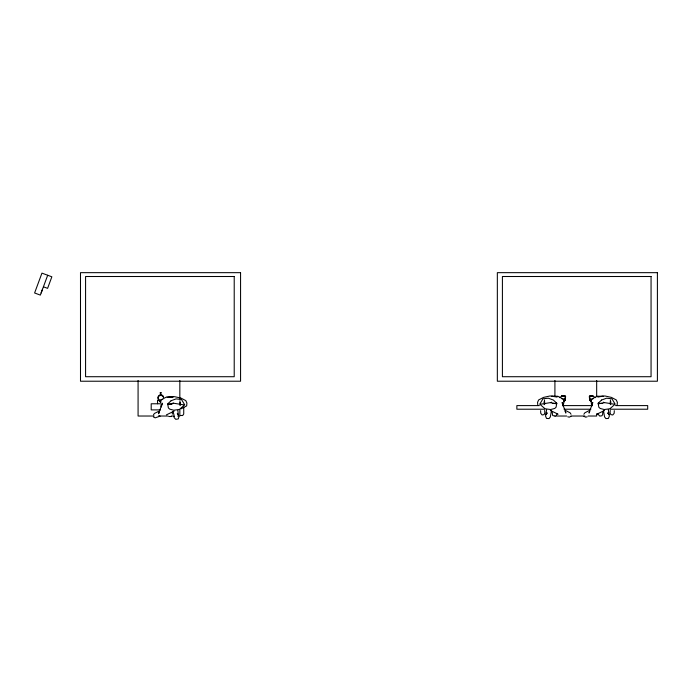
<?xml version="1.0" encoding="UTF-8"?>
<svg xmlns="http://www.w3.org/2000/svg" width="692" height="692" viewBox="0 0 692 692"><rect width="100%" height="100%" fill="white"/><g stroke="black" fill="none" stroke-linecap="round" stroke-linejoin="round"><path stroke-width="1.04" d="M540.625 410.667L540.737 413.28L542.13 414.975L544.05 414.629L544.855 412.916L544.665 410.468M552.164 412.198L552.692 415.546L555.174 416.082M179.998 400.651L179.747 404.777L180.301 405.365L179.816 404.171L180.439 402.485L179.937 403.574M610.448 399.959L610.197 404.085L610.751 404.682L610.266 403.479L610.898 401.793L610.387 402.891M617.117 405.218L617.376 402.381L616.269 399.933L611.391 397.398L604.903 395.971L597.629 396.81L603.346 396.334M610.258 410.468L610.067 412.916L610.863 414.629L612.783 414.975L614.176 413.28L614.288 410.667M160.285 401.429L160.449 402.346L160.656 400.305M546.619 409.673L545.564 416.108L546.542 418.435L549.041 418.591L550.322 416.939L551.438 410.728M563.504 404.189L564.188 400.737M160.587 394.881L160.942 395.201M160.449 402.346L160.899 399.915L166.66 396.931L172.827 396.94M591.721 406.282L592.776 402.502L589.039 413.055L589.688 411.325M178.899 416.792L178.294 418.902L175.785 419.335L174.142 417.631L174.021 416.151M47.687 275.26L40.344 295.103L34.6 292.976L41.944 273.132L51.857 276.8L47.592 288.348L43.414 286.799M159.238 412.008L158.589 413.738L162.326 403.185L161.271 406.965L160.959 404.872M551.022 402.874L551.403 402.147M556.437 415.2L557.112 413.92M153.425 414.94L154.385 413.479L158.788 411.264M583.875 414.248L584.835 412.795L589.238 410.572M563.989 401.386L565.269 400.175L565.615 396.36L564.629 395.608L561.601 396.023L565.269 396.17L562.008 395.928M563.582 401.654L564.983 400.331L563.643 401.144M561.653 396.36L559.43 397.658M160.345 392.918L160.942 392.788L160.483 393.117A1.254 0.484 -90 0 0 160.414 393.376M166.391 414.88L174.125 411.126M596.841 414.197L604.574 410.442M181.166 408.79L186.658 405.901L186.918 403.064L185.819 400.625L180.932 398.082L174.453 396.654L167.17 397.493L172.896 397.018M571.021 416.29L569.291 417.155L567.751 416.818M160.899 399.915L162.741 399.37M593.191 398.687L591.115 399.621L591.409 404.189M561.601 396.023L562.328 395.841M167.801 404.621L173.787 403.254L183.683 404.855M598.251 403.938L604.246 402.571L614.133 404.171M587.162 416.818L585.631 417.155L583.901 416.29M171.434 416.489L168.822 416.532M540.789 404.171L550.676 402.571L556.662 403.938M552.527 403.505L556.74 403.298M551.645 396.257L557.804 396.248L563.565 399.232L564.015 401.663L563.565 399.232L561.731 398.687M160.025 392.918L161.279 392.918M160.025 395.08L161.279 395.08M159.757 400.158L157.542 400.158L157.542 403.773M160.535 403.773L151.202 403.773L151.202 409.898L160.535 409.898M539.388 405.599L516.863 405.599L516.863 409.214L544.751 409.214M562.977 405.599L591.937 405.599M615.525 405.599L647.695 405.599L647.695 409.214L610.162 409.214M564.049 409.214L590.864 409.214M154.134 416.022L138.08 416.022L138.08 380.462M159.489 416.022L168.052 416.022M171.27 416.022L174.479 416.022M177.688 416.022L179.834 416.022L179.834 409.577M554.915 416.022L566.696 416.022M570.978 416.022L584.896 416.022M588.105 416.022L596.668 416.022L596.668 413.868M603.277 396.257L597.109 396.248L591.349 399.232L590.899 401.663L590.734 400.737M598.173 403.298L602.386 403.505M167.724 403.981L171.936 404.197M551.567 396.334L557.294 396.81L550.01 395.971L543.531 397.398L538.644 399.933L537.546 402.381L537.805 405.218M180.673 415.468L182.688 415.529L183.726 413.963L183.743 407.13M593.312 396.023L589.653 396.17L592.906 395.928L590.293 395.608L589.307 396.36L589.653 400.175L590.925 401.386M158.736 415.658L160.12 416.143L155.172 417.847L153.451 416.982M565.684 410.572L570.087 412.795L571.038 414.248M42.489 289.299L41.139 292.95M550.339 410.442L558.072 414.197M591.271 401.144L589.939 400.331L591.331 401.654M160.821 401.827L159.48 401.014L160.881 402.337M595.483 397.658L593.26 396.36M159.203 400.867L160.475 402.078M177.801 414.223L177.308 413.539L178.536 415.286M160.812 392.918L160.613 393.376M597.802 413.92L599.748 416.082L601.884 415.805L602.628 414.612L602.758 412.198M603.519 402.147L603.891 402.874M173.061 402.83L173.441 403.557M544.535 402.891L544.024 401.793L544.656 403.479L544.172 404.682L544.716 404.085L544.474 399.959M565.234 411.325L565.874 413.055L562.138 402.502L563.202 406.282M603.476 410.728L604.592 416.939L605.881 418.591L608.372 418.435L609.349 416.108L608.303 409.673M173.026 411.42L173.977 414.897M177.844 410.356L178.259 414.283M172.308 412.882L172.386 414.119M596.668 380.462L596.668 396.672M554.915 380.462L554.915 396.672M179.834 380.462L179.834 398.782M159.419 400.374A2.785 2.647 0 0 1 159.117 395.988A2.785 2.647 0 0 1 163.502 397.398M158.84 399.353A2.785 2.647 0 0 1 159.748 395.037A2.785 2.647 0 0 1 163.597 397.485M589.973 397.969L589.653 400.175L589.973 397.969M556.74 403.211L556.091 407.207L554.733 408.453L550.702 409.534L545.071 408.773L539.751 404.189L542.978 398.782L548.384 398.211L553.358 400.045L556.74 403.211M546.663 413.539L545.936 414.603L547.156 412.856L546.663 413.539M171.114 400.729L167.724 403.894L168.372 407.891L169.73 409.145L173.761 410.218L179.392 409.456L184.712 404.872L181.486 399.466L176.079 398.895L171.114 400.729M601.564 400.045L598.173 403.211L598.822 407.207L600.18 408.453L604.211 409.534L609.842 408.773L615.162 404.189L611.936 398.782L606.538 398.211L601.564 400.045M240.565 272.665L80.497 272.665L80.497 381.223L240.565 381.223L240.565 272.665M657.4 272.665L497.34 272.665L497.34 381.223L657.4 381.223L657.4 272.665M234.216 276.506L85.574 276.506L85.574 376.716L234.216 376.716L234.216 276.506M651.06 276.506L502.409 276.506L502.409 376.716L651.06 376.716L651.06 276.506M608.259 413.539L607.758 412.856L608.986 414.603L608.259 413.539M564.949 397.969L565.269 400.175L564.949 397.969"/></g></svg>
